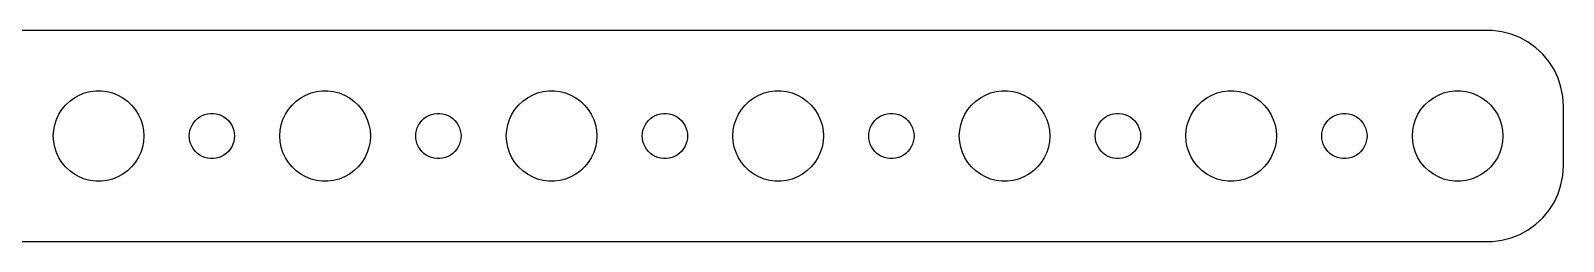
# Model space of a CAD drawing. Header units: metres. Extents: x -202 to 202, y 17 to 31.
# Drawn here: x 100.5 to 202, y 17 to 31 of the extents above; entities that cross this region are included whole.
import ezdxf

# ---------------------------------------------------------------- set-up
doc = ezdxf.new("R2010")
doc.units = ezdxf.units.M

msp = doc.modelspace()

# ---------------------------------------------------------------- linework, layer by layer
for p, q in [((197.314, 30.9901), (-197.314, 30.9901)), ((197.937, 30.9114), (197.314, 30.9901)), ((198.545, 30.7553), (197.937, 30.9114)), ((199.129, 30.5241), (198.545, 30.7553)), ((199.679, 30.2216), (199.129, 30.5241)), ((200.187, 29.8526), (199.679, 30.2216)), ((200.645, 29.4227), (200.187, 29.8526)), ((201.045, 28.9389), (200.645, 29.4227)), ((201.382, 28.4088), (201.045, 28.9389)), ((201.649, 27.8406), (201.382, 28.4088)), ((201.843, 27.2434), (201.649, 27.8406)), ((103.088, 26.3115), (103.393, 26.533)), ((103.393, 26.533), (103.723, 26.7145)), ((103.723, 26.7145), (104.073, 26.8532)), ((104.073, 26.8532), (104.438, 26.9469)), ((104.438, 26.9469), (104.812, 26.9941)), ((104.812, 26.9941), (105.188, 26.9941)), ((105.188, 26.9941), (105.562, 26.9469)), ((105.562, 26.9469), (105.927, 26.8532)), ((105.927, 26.8532), (106.277, 26.7145)), ((106.277, 26.7145), (106.607, 26.533)), ((106.607, 26.533), (106.912, 26.3115)), ((118.088, 26.3115), (118.393, 26.533)), ((118.393, 26.533), (118.723, 26.7145)), ((118.723, 26.7145), (119.073, 26.8532)), ((119.073, 26.8532), (119.438, 26.9469)), ((119.438, 26.9469), (119.812, 26.9941)), ((119.812, 26.9941), (120.188, 26.9941)), ((120.188, 26.9941), (120.562, 26.9469)), ((120.562, 26.9469), (120.927, 26.8532)), ((120.927, 26.8532), (121.277, 26.7145)), ((121.277, 26.7145), (121.607, 26.533)), ((121.607, 26.533), (121.912, 26.3115)), ((133.088, 26.3115), (133.393, 26.533)), ((133.393, 26.533), (133.723, 26.7145)), ((133.723, 26.7145), (134.073, 26.8532)), ((134.073, 26.8532), (134.438, 26.9469)), ((134.438, 26.9469), (134.812, 26.9941)), ((134.812, 26.9941), (135.188, 26.9941)), ((135.188, 26.9941), (135.562, 26.9469)), ((135.562, 26.9469), (135.927, 26.8532)), ((135.927, 26.8532), (136.277, 26.7145)), ((136.277, 26.7145), (136.607, 26.533)), ((136.607, 26.533), (136.912, 26.3115)), ((148.088, 26.3115), (148.393, 26.533)), ((148.393, 26.533), (148.723, 26.7145)), ((148.723, 26.7145), (149.073, 26.8532)), ((149.073, 26.8532), (149.438, 26.9469)), ((149.438, 26.9469), (149.812, 26.9941)), ((149.812, 26.9941), (150.188, 26.9941)), ((150.188, 26.9941), (150.562, 26.9469)), ((150.562, 26.9469), (150.927, 26.8532)), ((150.927, 26.8532), (151.277, 26.7145)), ((151.277, 26.7145), (151.607, 26.533)), ((151.607, 26.533), (151.912, 26.3115)), ((163.088, 26.3115), (163.393, 26.533)), ((163.393, 26.533), (163.723, 26.7145)), ((163.723, 26.7145), (164.073, 26.8532)), ((164.073, 26.8532), (164.438, 26.9469)), ((164.438, 26.9469), (164.812, 26.9941)), ((164.812, 26.9941), (165.188, 26.9941)), ((165.188, 26.9941), (165.562, 26.9469)), ((165.562, 26.9469), (165.927, 26.8532)), ((165.927, 26.8532), (166.277, 26.7145)), ((166.277, 26.7145), (166.607, 26.533)), ((166.607, 26.533), (166.912, 26.3115)), ((178.088, 26.3115), (178.393, 26.533)), ((178.393, 26.533), (178.723, 26.7145)), ((178.723, 26.7145), (179.073, 26.8532)), ((179.073, 26.8532), (179.438, 26.9469)), ((179.438, 26.9469), (179.812, 26.9941)), ((179.812, 26.9941), (180.188, 26.9941)), ((180.188, 26.9941), (180.562, 26.9469)), ((180.562, 26.9469), (180.927, 26.8532)), ((180.927, 26.8532), (181.277, 26.7145)), ((181.277, 26.7145), (181.607, 26.533)), ((181.607, 26.533), (181.912, 26.3115)), ((193.088, 26.3115), (193.393, 26.533)), ((193.393, 26.533), (193.723, 26.7145)), ((193.723, 26.7145), (194.073, 26.8532)), ((194.073, 26.8532), (194.438, 26.9469)), ((194.438, 26.9469), (194.812, 26.9941)), ((194.812, 26.9941), (195.188, 26.9941)), ((195.188, 26.9941), (195.562, 26.9469)), ((195.562, 26.9469), (195.927, 26.8532)), ((195.927, 26.8532), (196.277, 26.7145)), ((196.277, 26.7145), (196.607, 26.533)), ((196.607, 26.533), (196.912, 26.3115)), ((201.961, 26.6267), (201.843, 27.2434)), ((202, 26), (201.961, 26.6267)), ((102.211, 25.1044), (102.371, 25.4453)), ((102.371, 25.4453), (102.573, 25.7634)), ((102.573, 25.7634), (102.813, 26.0536)), ((102.813, 26.0536), (103.088, 26.3115)), ((106.912, 26.3115), (107.187, 26.0536)), ((107.187, 26.0536), (107.427, 25.7634)), ((107.427, 25.7634), (107.629, 25.4453)), ((107.629, 25.4453), (107.789, 25.1044)), ((111.861, 25.3572), (112.036, 25.4266)), ((112.036, 25.4266), (112.219, 25.4734)), ((112.219, 25.4734), (112.406, 25.497)), ((112.406, 25.497), (112.594, 25.497)), ((112.594, 25.497), (112.781, 25.4734)), ((112.781, 25.4734), (112.964, 25.4266)), ((112.964, 25.4266), (113.139, 25.3572)), ((117.211, 25.1044), (117.371, 25.4453)), ((117.371, 25.4453), (117.573, 25.7634)), ((117.573, 25.7634), (117.813, 26.0536)), ((117.813, 26.0536), (118.088, 26.3115)), ((121.912, 26.3115), (122.187, 26.0536)), ((122.187, 26.0536), (122.427, 25.7634)), ((122.427, 25.7634), (122.629, 25.4453)), ((122.629, 25.4453), (122.789, 25.1044)), ((126.861, 25.3572), (127.036, 25.4266)), ((127.036, 25.4266), (127.219, 25.4734)), ((127.219, 25.4734), (127.406, 25.497)), ((127.406, 25.497), (127.594, 25.497)), ((127.594, 25.497), (127.781, 25.4734)), ((127.781, 25.4734), (127.964, 25.4266)), ((127.964, 25.4266), (128.139, 25.3572)), ((132.211, 25.1044), (132.371, 25.4453)), ((132.371, 25.4453), (132.573, 25.7634)), ((132.573, 25.7634), (132.813, 26.0536)), ((132.813, 26.0536), (133.088, 26.3115)), ((136.912, 26.3115), (137.187, 26.0536)), ((137.187, 26.0536), (137.427, 25.7634)), ((137.427, 25.7634), (137.629, 25.4453)), ((137.629, 25.4453), (137.789, 25.1044)), ((141.861, 25.3572), (142.036, 25.4266)), ((142.036, 25.4266), (142.219, 25.4734)), ((142.219, 25.4734), (142.406, 25.497)), ((142.406, 25.497), (142.594, 25.497)), ((142.594, 25.497), (142.781, 25.4734)), ((142.781, 25.4734), (142.964, 25.4266)), ((142.964, 25.4266), (143.139, 25.3572)), ((147.211, 25.1044), (147.371, 25.4453)), ((147.371, 25.4453), (147.573, 25.7634)), ((147.573, 25.7634), (147.813, 26.0536)), ((147.813, 26.0536), (148.088, 26.3115)), ((151.912, 26.3115), (152.187, 26.0536)), ((152.187, 26.0536), (152.427, 25.7634)), ((152.427, 25.7634), (152.629, 25.4453)), ((152.629, 25.4453), (152.789, 25.1044)), ((156.861, 25.3572), (157.036, 25.4266)), ((157.036, 25.4266), (157.219, 25.4734)), ((157.219, 25.4734), (157.406, 25.497)), ((157.406, 25.497), (157.594, 25.497)), ((157.594, 25.497), (157.781, 25.4734)), ((157.781, 25.4734), (157.964, 25.4266)), ((157.964, 25.4266), (158.139, 25.3572)), ((162.211, 25.1044), (162.371, 25.4453)), ((162.371, 25.4453), (162.573, 25.7634)), ((162.573, 25.7634), (162.813, 26.0536)), ((162.813, 26.0536), (163.088, 26.3115)), ((166.912, 26.3115), (167.187, 26.0536)), ((167.187, 26.0536), (167.427, 25.7634)), ((167.427, 25.7634), (167.629, 25.4453)), ((167.629, 25.4453), (167.789, 25.1044)), ((171.861, 25.3572), (172.036, 25.4266)), ((172.036, 25.4266), (172.219, 25.4734)), ((172.219, 25.4734), (172.406, 25.497)), ((172.406, 25.497), (172.594, 25.497)), ((172.594, 25.497), (172.781, 25.4734)), ((172.781, 25.4734), (172.964, 25.4266)), ((172.964, 25.4266), (173.139, 25.3572)), ((177.211, 25.1044), (177.371, 25.4453)), ((177.371, 25.4453), (177.573, 25.7634)), ((177.573, 25.7634), (177.813, 26.0536)), ((177.813, 26.0536), (178.088, 26.3115)), ((181.912, 26.3115), (182.187, 26.0536)), ((182.187, 26.0536), (182.427, 25.7634)), ((182.427, 25.7634), (182.629, 25.4453)), ((182.629, 25.4453), (182.789, 25.1044)), ((186.861, 25.3572), (187.036, 25.4266)), ((187.036, 25.4266), (187.219, 25.4734)), ((187.219, 25.4734), (187.406, 25.497)), ((187.406, 25.497), (187.594, 25.497)), ((187.594, 25.497), (187.781, 25.4734)), ((187.781, 25.4734), (187.964, 25.4266)), ((187.964, 25.4266), (188.139, 25.3572)), ((192.211, 25.1044), (192.371, 25.4453)), ((192.371, 25.4453), (192.573, 25.7634)), ((192.573, 25.7634), (192.813, 26.0536)), ((192.813, 26.0536), (193.088, 26.3115)), ((196.912, 26.3115), (197.187, 26.0536)), ((197.187, 26.0536), (197.427, 25.7634)), ((197.427, 25.7634), (197.629, 25.4453)), ((197.629, 25.4453), (197.789, 25.1044)), ((202, 22), (202, 26)), ((102, 24), (102.024, 24.376)), ((102.024, 24.376), (102.094, 24.7461)), ((102.094, 24.7461), (102.211, 25.1044)), ((107.789, 25.1044), (107.906, 24.7461)), ((107.906, 24.7461), (107.976, 24.376)), ((107.976, 24.376), (108, 24)), ((111.012, 24.188), (111.047, 24.373)), ((111.047, 24.373), (111.105, 24.5522)), ((111.105, 24.5522), (111.186, 24.7226)), ((111.186, 24.7226), (111.286, 24.8817)), ((111.286, 24.8817), (111.407, 25.0268)), ((111.407, 25.0268), (111.544, 25.1558)), ((111.544, 25.1558), (111.696, 25.2665)), ((111.696, 25.2665), (111.861, 25.3572)), ((113.139, 25.3572), (113.304, 25.2665)), ((113.304, 25.2665), (113.456, 25.1558)), ((113.456, 25.1558), (113.593, 25.0268)), ((113.593, 25.0268), (113.714, 24.8817)), ((113.714, 24.8817), (113.814, 24.7226)), ((113.814, 24.7226), (113.895, 24.5522)), ((113.895, 24.5522), (113.953, 24.373)), ((113.953, 24.373), (113.988, 24.188)), ((117, 24), (117.024, 24.376)), ((117.024, 24.376), (117.094, 24.7461)), ((117.094, 24.7461), (117.211, 25.1044)), ((122.789, 25.1044), (122.906, 24.7461)), ((122.906, 24.7461), (122.976, 24.376)), ((122.976, 24.376), (123, 24)), ((126.012, 24.188), (126.047, 24.373)), ((126.047, 24.373), (126.105, 24.5522)), ((126.105, 24.5522), (126.186, 24.7226)), ((126.186, 24.7226), (126.286, 24.8817)), ((126.286, 24.8817), (126.407, 25.0268)), ((126.407, 25.0268), (126.544, 25.1558)), ((126.544, 25.1558), (126.696, 25.2665)), ((126.696, 25.2665), (126.861, 25.3572)), ((128.139, 25.3572), (128.304, 25.2665)), ((128.304, 25.2665), (128.456, 25.1558)), ((128.456, 25.1558), (128.593, 25.0268)), ((128.593, 25.0268), (128.714, 24.8817)), ((128.714, 24.8817), (128.814, 24.7226)), ((128.814, 24.7226), (128.895, 24.5522)), ((128.895, 24.5522), (128.953, 24.373)), ((128.953, 24.373), (128.988, 24.188)), ((132, 24), (132.024, 24.376)), ((132.024, 24.376), (132.094, 24.7461)), ((132.094, 24.7461), (132.211, 25.1044)), ((137.789, 25.1044), (137.906, 24.7461)), ((137.906, 24.7461), (137.976, 24.376)), ((137.976, 24.376), (138, 24)), ((141.012, 24.188), (141.047, 24.373)), ((141.047, 24.373), (141.105, 24.5522)), ((141.105, 24.5522), (141.186, 24.7226)), ((141.186, 24.7226), (141.286, 24.8817)), ((141.286, 24.8817), (141.407, 25.0268)), ((141.407, 25.0268), (141.544, 25.1558)), ((141.544, 25.1558), (141.696, 25.2665)), ((141.696, 25.2665), (141.861, 25.3572)), ((143.139, 25.3572), (143.304, 25.2665)), ((143.304, 25.2665), (143.456, 25.1558)), ((143.456, 25.1558), (143.593, 25.0268)), ((143.593, 25.0268), (143.714, 24.8817)), ((143.714, 24.8817), (143.814, 24.7226)), ((143.814, 24.7226), (143.895, 24.5522)), ((143.895, 24.5522), (143.953, 24.373)), ((143.953, 24.373), (143.988, 24.188)), ((147, 24), (147.024, 24.376)), ((147.024, 24.376), (147.094, 24.7461)), ((147.094, 24.7461), (147.211, 25.1044)), ((152.789, 25.1044), (152.906, 24.7461)), ((152.906, 24.7461), (152.976, 24.376)), ((152.976, 24.376), (153, 24)), ((156.012, 24.188), (156.047, 24.373)), ((156.047, 24.373), (156.105, 24.5522)), ((156.105, 24.5522), (156.186, 24.7226)), ((156.186, 24.7226), (156.286, 24.8817)), ((156.286, 24.8817), (156.407, 25.0268)), ((156.407, 25.0268), (156.544, 25.1558)), ((156.544, 25.1558), (156.696, 25.2665)), ((156.696, 25.2665), (156.861, 25.3572)), ((158.139, 25.3572), (158.304, 25.2665)), ((158.304, 25.2665), (158.456, 25.1558)), ((158.456, 25.1558), (158.593, 25.0268)), ((158.593, 25.0268), (158.714, 24.8817)), ((158.714, 24.8817), (158.814, 24.7226)), ((158.814, 24.7226), (158.895, 24.5522)), ((158.895, 24.5522), (158.953, 24.373)), ((158.953, 24.373), (158.988, 24.188)), ((162, 24), (162.024, 24.376)), ((162.024, 24.376), (162.094, 24.7461)), ((162.094, 24.7461), (162.211, 25.1044)), ((167.789, 25.1044), (167.906, 24.7461)), ((167.906, 24.7461), (167.976, 24.376)), ((167.976, 24.376), (168, 24)), ((171.012, 24.188), (171.047, 24.373)), ((171.047, 24.373), (171.105, 24.5522)), ((171.105, 24.5522), (171.186, 24.7226)), ((171.186, 24.7226), (171.286, 24.8817)), ((171.286, 24.8817), (171.407, 25.0268)), ((171.407, 25.0268), (171.544, 25.1558)), ((171.544, 25.1558), (171.696, 25.2665)), ((171.696, 25.2665), (171.861, 25.3572)), ((173.139, 25.3572), (173.304, 25.2665)), ((173.304, 25.2665), (173.456, 25.1558)), ((173.456, 25.1558), (173.593, 25.0268)), ((173.593, 25.0268), (173.714, 24.8817)), ((173.714, 24.8817), (173.814, 24.7226)), ((173.814, 24.7226), (173.895, 24.5522)), ((173.895, 24.5522), (173.953, 24.373)), ((173.953, 24.373), (173.988, 24.188)), ((177, 24), (177.024, 24.376)), ((177.024, 24.376), (177.094, 24.7461)), ((177.094, 24.7461), (177.211, 25.1044)), ((182.789, 25.1044), (182.906, 24.7461)), ((182.906, 24.7461), (182.976, 24.376)), ((182.976, 24.376), (183, 24)), ((186.012, 24.188), (186.047, 24.373)), ((186.047, 24.373), (186.105, 24.5522)), ((186.105, 24.5522), (186.186, 24.7226)), ((186.186, 24.7226), (186.286, 24.8817)), ((186.286, 24.8817), (186.407, 25.0268)), ((186.407, 25.0268), (186.544, 25.1558)), ((186.544, 25.1558), (186.696, 25.2665)), ((186.696, 25.2665), (186.861, 25.3572)), ((188.139, 25.3572), (188.304, 25.2665)), ((188.304, 25.2665), (188.456, 25.1558)), ((188.456, 25.1558), (188.593, 25.0268)), ((188.593, 25.0268), (188.714, 24.8817)), ((188.714, 24.8817), (188.814, 24.7226)), ((188.814, 24.7226), (188.895, 24.5522)), ((188.895, 24.5522), (188.953, 24.373)), ((188.953, 24.373), (188.988, 24.188)), ((192, 24), (192.024, 24.376)), ((192.024, 24.376), (192.094, 24.7461)), ((192.094, 24.7461), (192.211, 25.1044)), ((197.789, 25.1044), (197.906, 24.7461)), ((197.906, 24.7461), (197.976, 24.376)), ((197.976, 24.376), (198, 24)), ((102.024, 23.624), (102, 24)), ((102.094, 23.2539), (102.024, 23.624)), ((107.976, 23.624), (107.906, 23.2539)), ((108, 24), (107.976, 23.624)), ((111, 24), (111.012, 24.188)), ((111.012, 23.812), (111, 24)), ((111.047, 23.627), (111.012, 23.812)), ((111.105, 23.4478), (111.047, 23.627)), ((111.186, 23.2774), (111.105, 23.4478)), ((113.895, 23.4478), (113.814, 23.2774)), ((113.953, 23.627), (113.895, 23.4478)), ((113.988, 23.812), (113.953, 23.627)), ((113.988, 24.188), (114, 24)), ((114, 24), (113.988, 23.812)), ((117.024, 23.624), (117, 24)), ((117.094, 23.2539), (117.024, 23.624)), ((122.976, 23.624), (122.906, 23.2539)), ((123, 24), (122.976, 23.624)), ((126, 24), (126.012, 24.188)), ((126.012, 23.812), (126, 24)), ((126.047, 23.627), (126.012, 23.812)), ((126.105, 23.4478), (126.047, 23.627)), ((126.186, 23.2774), (126.105, 23.4478)), ((128.895, 23.4478), (128.814, 23.2774)), ((128.953, 23.627), (128.895, 23.4478)), ((128.988, 23.812), (128.953, 23.627)), ((128.988, 24.188), (129, 24)), ((129, 24), (128.988, 23.812)), ((132.024, 23.624), (132, 24)), ((132.094, 23.2539), (132.024, 23.624)), ((137.976, 23.624), (137.906, 23.2539)), ((138, 24), (137.976, 23.624)), ((141, 24), (141.012, 24.188)), ((141.012, 23.812), (141, 24)), ((141.047, 23.627), (141.012, 23.812)), ((141.105, 23.4478), (141.047, 23.627)), ((141.186, 23.2774), (141.105, 23.4478)), ((143.895, 23.4478), (143.814, 23.2774)), ((143.953, 23.627), (143.895, 23.4478)), ((143.988, 23.812), (143.953, 23.627)), ((143.988, 24.188), (144, 24)), ((144, 24), (143.988, 23.812)), ((147.024, 23.624), (147, 24)), ((147.094, 23.2539), (147.024, 23.624)), ((152.976, 23.624), (152.906, 23.2539)), ((153, 24), (152.976, 23.624)), ((156, 24), (156.012, 24.188)), ((156.012, 23.812), (156, 24)), ((156.047, 23.627), (156.012, 23.812)), ((156.105, 23.4478), (156.047, 23.627)), ((156.186, 23.2774), (156.105, 23.4478)), ((158.895, 23.4478), (158.814, 23.2774)), ((158.953, 23.627), (158.895, 23.4478)), ((158.988, 23.812), (158.953, 23.627)), ((158.988, 24.188), (159, 24)), ((159, 24), (158.988, 23.812)), ((162.024, 23.624), (162, 24)), ((162.094, 23.2539), (162.024, 23.624)), ((167.976, 23.624), (167.906, 23.2539)), ((168, 24), (167.976, 23.624)), ((171, 24), (171.012, 24.188)), ((171.012, 23.812), (171, 24)), ((171.047, 23.627), (171.012, 23.812)), ((171.105, 23.4478), (171.047, 23.627)), ((171.186, 23.2774), (171.105, 23.4478)), ((173.895, 23.4478), (173.814, 23.2774)), ((173.953, 23.627), (173.895, 23.4478)), ((173.988, 23.812), (173.953, 23.627)), ((173.988, 24.188), (174, 24)), ((174, 24), (173.988, 23.812)), ((177.024, 23.624), (177, 24)), ((177.094, 23.2539), (177.024, 23.624)), ((182.976, 23.624), (182.906, 23.2539)), ((183, 24), (182.976, 23.624)), ((186, 24), (186.012, 24.188)), ((186.012, 23.812), (186, 24)), ((186.047, 23.627), (186.012, 23.812)), ((186.105, 23.4478), (186.047, 23.627)), ((186.186, 23.2774), (186.105, 23.4478)), ((188.895, 23.4478), (188.814, 23.2774)), ((188.953, 23.627), (188.895, 23.4478)), ((188.988, 23.812), (188.953, 23.627)), ((188.988, 24.188), (189, 24)), ((189, 24), (188.988, 23.812)), ((192.024, 23.624), (192, 24)), ((192.094, 23.2539), (192.024, 23.624)), ((197.976, 23.624), (197.906, 23.2539)), ((198, 24), (197.976, 23.624)), ((102.211, 22.8956), (102.094, 23.2539)), ((102.371, 22.5547), (102.211, 22.8956)), ((102.573, 22.2366), (102.371, 22.5547)), ((107.629, 22.5547), (107.427, 22.2366)), ((107.789, 22.8956), (107.629, 22.5547)), ((107.906, 23.2539), (107.789, 22.8956)), ((111.286, 23.1183), (111.186, 23.2774)), ((111.407, 22.9732), (111.286, 23.1183)), ((111.544, 22.8442), (111.407, 22.9732)), ((111.696, 22.7335), (111.544, 22.8442)), ((111.861, 22.6428), (111.696, 22.7335)), ((112.036, 22.5734), (111.861, 22.6428)), ((112.219, 22.5266), (112.036, 22.5734)), ((112.406, 22.503), (112.219, 22.5266)), ((112.594, 22.503), (112.406, 22.503)), ((112.781, 22.5266), (112.594, 22.503)), ((112.964, 22.5734), (112.781, 22.5266)), ((113.139, 22.6428), (112.964, 22.5734)), ((113.304, 22.7335), (113.139, 22.6428)), ((113.456, 22.8442), (113.304, 22.7335)), ((113.593, 22.9732), (113.456, 22.8442)), ((113.714, 23.1183), (113.593, 22.9732)), ((113.814, 23.2774), (113.714, 23.1183)), ((117.211, 22.8956), (117.094, 23.2539)), ((117.371, 22.5547), (117.211, 22.8956)), ((117.573, 22.2366), (117.371, 22.5547)), ((122.629, 22.5547), (122.427, 22.2366)), ((122.789, 22.8956), (122.629, 22.5547)), ((122.906, 23.2539), (122.789, 22.8956)), ((126.286, 23.1183), (126.186, 23.2774)), ((126.407, 22.9732), (126.286, 23.1183)), ((126.544, 22.8442), (126.407, 22.9732)), ((126.696, 22.7335), (126.544, 22.8442)), ((126.861, 22.6428), (126.696, 22.7335)), ((127.036, 22.5734), (126.861, 22.6428)), ((127.219, 22.5266), (127.036, 22.5734)), ((127.406, 22.503), (127.219, 22.5266)), ((127.594, 22.503), (127.406, 22.503)), ((127.781, 22.5266), (127.594, 22.503)), ((127.964, 22.5734), (127.781, 22.5266)), ((128.139, 22.6428), (127.964, 22.5734)), ((128.304, 22.7335), (128.139, 22.6428)), ((128.456, 22.8442), (128.304, 22.7335)), ((128.593, 22.9732), (128.456, 22.8442)), ((128.714, 23.1183), (128.593, 22.9732)), ((128.814, 23.2774), (128.714, 23.1183)), ((132.211, 22.8956), (132.094, 23.2539)), ((132.371, 22.5547), (132.211, 22.8956)), ((132.573, 22.2366), (132.371, 22.5547)), ((137.629, 22.5547), (137.427, 22.2366)), ((137.789, 22.8956), (137.629, 22.5547)), ((137.906, 23.2539), (137.789, 22.8956)), ((141.286, 23.1183), (141.186, 23.2774)), ((141.407, 22.9732), (141.286, 23.1183)), ((141.544, 22.8442), (141.407, 22.9732)), ((141.696, 22.7335), (141.544, 22.8442)), ((141.861, 22.6428), (141.696, 22.7335)), ((142.036, 22.5734), (141.861, 22.6428)), ((142.219, 22.5266), (142.036, 22.5734)), ((142.406, 22.503), (142.219, 22.5266)), ((142.594, 22.503), (142.406, 22.503)), ((142.781, 22.5266), (142.594, 22.503)), ((142.964, 22.5734), (142.781, 22.5266)), ((143.139, 22.6428), (142.964, 22.5734)), ((143.304, 22.7335), (143.139, 22.6428)), ((143.456, 22.8442), (143.304, 22.7335)), ((143.593, 22.9732), (143.456, 22.8442)), ((143.714, 23.1183), (143.593, 22.9732)), ((143.814, 23.2774), (143.714, 23.1183)), ((147.211, 22.8956), (147.094, 23.2539)), ((147.371, 22.5547), (147.211, 22.8956)), ((147.573, 22.2366), (147.371, 22.5547)), ((152.629, 22.5547), (152.427, 22.2366)), ((152.789, 22.8956), (152.629, 22.5547)), ((152.906, 23.2539), (152.789, 22.8956)), ((156.286, 23.1183), (156.186, 23.2774)), ((156.407, 22.9732), (156.286, 23.1183)), ((156.544, 22.8442), (156.407, 22.9732)), ((156.696, 22.7335), (156.544, 22.8442)), ((156.861, 22.6428), (156.696, 22.7335)), ((157.036, 22.5734), (156.861, 22.6428)), ((157.219, 22.5266), (157.036, 22.5734)), ((157.406, 22.503), (157.219, 22.5266)), ((157.594, 22.503), (157.406, 22.503)), ((157.781, 22.5266), (157.594, 22.503)), ((157.964, 22.5734), (157.781, 22.5266)), ((158.139, 22.6428), (157.964, 22.5734)), ((158.304, 22.7335), (158.139, 22.6428)), ((158.456, 22.8442), (158.304, 22.7335)), ((158.593, 22.9732), (158.456, 22.8442)), ((158.714, 23.1183), (158.593, 22.9732)), ((158.814, 23.2774), (158.714, 23.1183)), ((162.211, 22.8956), (162.094, 23.2539)), ((162.371, 22.5547), (162.211, 22.8956)), ((162.573, 22.2366), (162.371, 22.5547)), ((167.629, 22.5547), (167.427, 22.2366)), ((167.789, 22.8956), (167.629, 22.5547)), ((167.906, 23.2539), (167.789, 22.8956)), ((171.286, 23.1183), (171.186, 23.2774)), ((171.407, 22.9732), (171.286, 23.1183)), ((171.544, 22.8442), (171.407, 22.9732)), ((171.696, 22.7335), (171.544, 22.8442)), ((171.861, 22.6428), (171.696, 22.7335)), ((172.036, 22.5734), (171.861, 22.6428)), ((172.219, 22.5266), (172.036, 22.5734)), ((172.406, 22.503), (172.219, 22.5266)), ((172.594, 22.503), (172.406, 22.503)), ((172.781, 22.5266), (172.594, 22.503)), ((172.964, 22.5734), (172.781, 22.5266)), ((173.139, 22.6428), (172.964, 22.5734)), ((173.304, 22.7335), (173.139, 22.6428)), ((173.456, 22.8442), (173.304, 22.7335)), ((173.593, 22.9732), (173.456, 22.8442)), ((173.714, 23.1183), (173.593, 22.9732)), ((173.814, 23.2774), (173.714, 23.1183)), ((177.211, 22.8956), (177.094, 23.2539)), ((177.371, 22.5547), (177.211, 22.8956)), ((177.573, 22.2366), (177.371, 22.5547)), ((182.629, 22.5547), (182.427, 22.2366)), ((182.789, 22.8956), (182.629, 22.5547)), ((182.906, 23.2539), (182.789, 22.8956)), ((186.286, 23.1183), (186.186, 23.2774)), ((186.407, 22.9732), (186.286, 23.1183)), ((186.544, 22.8442), (186.407, 22.9732)), ((186.696, 22.7335), (186.544, 22.8442)), ((186.861, 22.6428), (186.696, 22.7335)), ((187.036, 22.5734), (186.861, 22.6428)), ((187.219, 22.5266), (187.036, 22.5734)), ((187.406, 22.503), (187.219, 22.5266)), ((187.594, 22.503), (187.406, 22.503)), ((187.781, 22.5266), (187.594, 22.503)), ((187.964, 22.5734), (187.781, 22.5266)), ((188.139, 22.6428), (187.964, 22.5734)), ((188.304, 22.7335), (188.139, 22.6428)), ((188.456, 22.8442), (188.304, 22.7335)), ((188.593, 22.9732), (188.456, 22.8442)), ((188.714, 23.1183), (188.593, 22.9732)), ((188.814, 23.2774), (188.714, 23.1183)), ((192.211, 22.8956), (192.094, 23.2539)), ((192.371, 22.5547), (192.211, 22.8956)), ((192.573, 22.2366), (192.371, 22.5547)), ((197.629, 22.5547), (197.427, 22.2366)), ((197.789, 22.8956), (197.629, 22.5547)), ((197.906, 23.2539), (197.789, 22.8956)), ((102.813, 21.9464), (102.573, 22.2366)), ((103.088, 21.6885), (102.813, 21.9464)), ((103.393, 21.467), (103.088, 21.6885)), ((103.723, 21.2855), (103.393, 21.467)), ((106.607, 21.467), (106.277, 21.2855)), ((106.912, 21.6885), (106.607, 21.467)), ((107.187, 21.9464), (106.912, 21.6885)), ((107.427, 22.2366), (107.187, 21.9464)), ((117.813, 21.9464), (117.573, 22.2366)), ((118.088, 21.6885), (117.813, 21.9464)), ((118.393, 21.467), (118.088, 21.6885)), ((118.723, 21.2855), (118.393, 21.467)), ((121.607, 21.467), (121.277, 21.2855)), ((121.912, 21.6885), (121.607, 21.467)), ((122.187, 21.9464), (121.912, 21.6885)), ((122.427, 22.2366), (122.187, 21.9464)), ((132.813, 21.9464), (132.573, 22.2366)), ((133.088, 21.6885), (132.813, 21.9464)), ((133.393, 21.467), (133.088, 21.6885)), ((133.723, 21.2855), (133.393, 21.467)), ((136.607, 21.467), (136.277, 21.2855)), ((136.912, 21.6885), (136.607, 21.467)), ((137.187, 21.9464), (136.912, 21.6885)), ((137.427, 22.2366), (137.187, 21.9464)), ((147.813, 21.9464), (147.573, 22.2366)), ((148.088, 21.6885), (147.813, 21.9464)), ((148.393, 21.467), (148.088, 21.6885)), ((148.723, 21.2855), (148.393, 21.467)), ((151.607, 21.467), (151.277, 21.2855)), ((151.912, 21.6885), (151.607, 21.467)), ((152.187, 21.9464), (151.912, 21.6885)), ((152.427, 22.2366), (152.187, 21.9464)), ((162.813, 21.9464), (162.573, 22.2366)), ((163.088, 21.6885), (162.813, 21.9464)), ((163.393, 21.467), (163.088, 21.6885)), ((163.723, 21.2855), (163.393, 21.467)), ((166.607, 21.467), (166.277, 21.2855)), ((166.912, 21.6885), (166.607, 21.467)), ((167.187, 21.9464), (166.912, 21.6885)), ((167.427, 22.2366), (167.187, 21.9464)), ((177.813, 21.9464), (177.573, 22.2366)), ((178.088, 21.6885), (177.813, 21.9464)), ((178.393, 21.467), (178.088, 21.6885)), ((178.723, 21.2855), (178.393, 21.467)), ((181.607, 21.467), (181.277, 21.2855)), ((181.912, 21.6885), (181.607, 21.467)), ((182.187, 21.9464), (181.912, 21.6885)), ((182.427, 22.2366), (182.187, 21.9464)), ((192.813, 21.9464), (192.573, 22.2366)), ((193.088, 21.6885), (192.813, 21.9464)), ((193.393, 21.467), (193.088, 21.6885)), ((193.723, 21.2855), (193.393, 21.467)), ((196.607, 21.467), (196.277, 21.2855)), ((196.912, 21.6885), (196.607, 21.467)), ((197.187, 21.9464), (196.912, 21.6885)), ((197.427, 22.2366), (197.187, 21.9464)), ((201.843, 20.7566), (201.961, 21.3733)), ((201.961, 21.3733), (202, 22)), ((104.073, 21.1468), (103.723, 21.2855)), ((104.438, 21.0531), (104.073, 21.1468)), ((104.812, 21.0059), (104.438, 21.0531)), ((105.188, 21.0059), (104.812, 21.0059)), ((105.562, 21.0531), (105.188, 21.0059)), ((105.927, 21.1468), (105.562, 21.0531)), ((106.277, 21.2855), (105.927, 21.1468)), ((119.073, 21.1468), (118.723, 21.2855)), ((119.438, 21.0531), (119.073, 21.1468)), ((119.812, 21.0059), (119.438, 21.0531)), ((120.188, 21.0059), (119.812, 21.0059)), ((120.562, 21.0531), (120.188, 21.0059)), ((120.927, 21.1468), (120.562, 21.0531)), ((121.277, 21.2855), (120.927, 21.1468)), ((134.073, 21.1468), (133.723, 21.2855)), ((134.438, 21.0531), (134.073, 21.1468)), ((134.812, 21.0059), (134.438, 21.0531)), ((135.188, 21.0059), (134.812, 21.0059)), ((135.562, 21.0531), (135.188, 21.0059)), ((135.927, 21.1468), (135.562, 21.0531)), ((136.277, 21.2855), (135.927, 21.1468)), ((149.073, 21.1468), (148.723, 21.2855)), ((149.438, 21.0531), (149.073, 21.1468)), ((149.812, 21.0059), (149.438, 21.0531)), ((150.188, 21.0059), (149.812, 21.0059)), ((150.562, 21.0531), (150.188, 21.0059)), ((150.927, 21.1468), (150.562, 21.0531)), ((151.277, 21.2855), (150.927, 21.1468)), ((164.073, 21.1468), (163.723, 21.2855)), ((164.438, 21.0531), (164.073, 21.1468)), ((164.812, 21.0059), (164.438, 21.0531)), ((165.188, 21.0059), (164.812, 21.0059)), ((165.562, 21.0531), (165.188, 21.0059)), ((165.927, 21.1468), (165.562, 21.0531)), ((166.277, 21.2855), (165.927, 21.1468)), ((179.073, 21.1468), (178.723, 21.2855)), ((179.438, 21.0531), (179.073, 21.1468)), ((179.812, 21.0059), (179.438, 21.0531)), ((180.188, 21.0059), (179.812, 21.0059)), ((180.562, 21.0531), (180.188, 21.0059)), ((180.927, 21.1468), (180.562, 21.0531)), ((181.277, 21.2855), (180.927, 21.1468)), ((194.073, 21.1468), (193.723, 21.2855)), ((194.438, 21.0531), (194.073, 21.1468)), ((194.812, 21.0059), (194.438, 21.0531)), ((195.188, 21.0059), (194.812, 21.0059)), ((195.562, 21.0531), (195.188, 21.0059)), ((195.927, 21.1468), (195.562, 21.0531)), ((196.277, 21.2855), (195.927, 21.1468)), ((201.649, 20.1594), (201.843, 20.7566)), ((201.045, 19.0611), (201.382, 19.5912)), ((201.382, 19.5912), (201.649, 20.1594)), ((200.187, 18.1474), (200.645, 18.5773)), ((200.645, 18.5773), (201.045, 19.0611)), ((198.545, 17.2447), (199.129, 17.4759)), ((199.129, 17.4759), (199.679, 17.7784)), ((199.679, 17.7784), (200.187, 18.1474)), ((-197.314, 17.0099), (197.314, 17.0099)), ((197.314, 17.0099), (197.937, 17.0886)), ((197.937, 17.0886), (198.545, 17.2447))]:
    msp.add_line(p, q)

doc.saveas('drawing.dxf')
